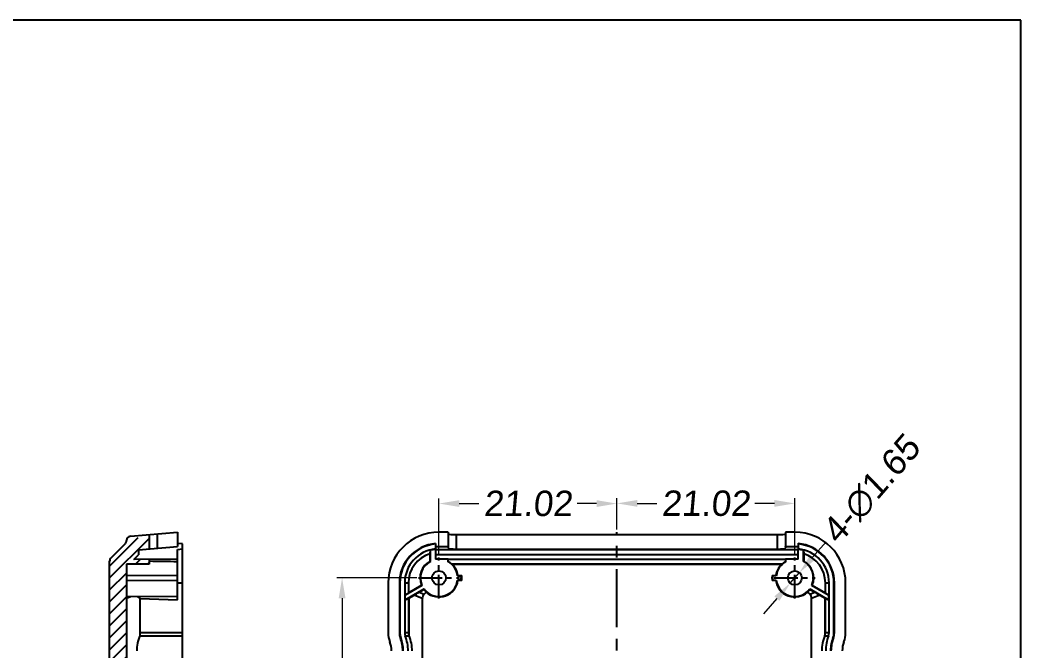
# Model space of a CAD drawing. Header units: millimetres. Extents: x 1667 to 2459, y 1639 to 1961.
# Drawn here: x 2058.4 to 2176.6, y 1886.2 to 1960.8 of the extents above; entities that cross this region are included whole.
import ezdxf

# ---------------------------------------------------------------- set-up
doc = ezdxf.new("R2010")
doc.units = ezdxf.units.MM
doc.linetypes.add('CENTER', pattern=[50.8, 31.75, -6.35, 6.35, -6.35])
doc.layers.add('dim', color=82, linetype='Continuous')
doc.layers.add('text-mold', color=3, linetype='Continuous')
doc.styles.add('标准', font='arial.ttf', dxfattribs={"oblique": 5.000002})
doc.dimstyles.new('YanXiu', dxfattribs={"dimscale": 1.2, "dimtxt": 5, "dimasz": 2.5, "dimexe": 0.8, "dimexo": 0.3, "dimgap": 0.6, "dimtad": 0, "dimzin": 1, "dimdsep": 46, "dimtxsty": '标准', "dimcen": 0, "dimclrd": 3, "dimclre": 3, "dimclrt": 3, "dimazin": 0, "dimtfac": 1, "dimtmove": 0, "dimatfit": 3, "dimfxl": 1, "dimlwd": 9, "dimlwe": 9, "dimarcsym": 0})

# ---------------------------------------------------------------- blocks, each defined once
blk = doc.blocks.new('VSEE')
at = {"layer": 'text-mold', "color": 62}
for p, q in [((411.41, -255.87), (-214.4, -255.87)), ((411.41, -1142.58), (411.41, -255.87))]:
    blk.add_line(p, q, dxfattribs=at)
blk = doc.blocks.new('*D15')
at = {"layer": 'Defpoints', "color": 0, "linetype": 'Continuous', "transparency": 16777216}
for p in [(2128.9, 1903.65), (2128.9, 1899.98), (2107.88, 1896.9)]:
    blk.add_point(p, dxfattribs=at)
at = {"layer": 'dim', "color": 3, "linetype": 'Continuous', "lineweight": 9, "transparency": 16777216}
for p, q in [((2107.88, 1897.5), (2107.88, 1904.25)), ((2128.9, 1900.58), (2128.9, 1904.25)), ((2110.28, 1903.65), (2112.59, 1903.65)), ((2126.5, 1903.65), (2124.19, 1903.65))]:
    blk.add_line(p, q, dxfattribs=at)
at = {"layer": 'dim', "color": 3, "linetype": 'Continuous', "transparency": 16777216}
for points in [[(2110.28, 1904.05), (2110.28, 1903.25), (2107.88, 1903.65)], [(2126.5, 1904.05), (2126.5, 1903.25), (2128.9, 1903.65)]]:
    blk.add_solid(points, dxfattribs=at)
at = {"layer": 'dim', "color": 3, "linetype": 'Continuous', "transparency": 16777216, "insert": (2118.39, 1903.65), "char_height": 3, "attachment_point": 5, "style": '标准'}
blk.add_mtext('21.02', dxfattribs=at)
blk = doc.blocks.new('*D16')
at = {"layer": 'Defpoints', "color": 0, "linetype": 'Continuous', "transparency": 16777216}
for p in [(2149.92, 1903.67), (2128.9, 1900.58), (2149.92, 1896.9)]:
    blk.add_point(p, dxfattribs=at)
at = {"layer": 'dim', "color": 3, "linetype": 'Continuous', "lineweight": 9, "transparency": 16777216}
for p, q in [((2128.9, 1901.18), (2128.9, 1904.27)), ((2149.92, 1897.5), (2149.92, 1904.27)), ((2131.3, 1903.67), (2133.61, 1903.67)), ((2147.52, 1903.67), (2145.21, 1903.67))]:
    blk.add_line(p, q, dxfattribs=at)
at = {"layer": 'dim', "color": 3, "linetype": 'Continuous', "transparency": 16777216}
for points in [[(2131.3, 1904.07), (2131.3, 1903.27), (2128.9, 1903.67)], [(2147.52, 1904.07), (2147.52, 1903.27), (2149.92, 1903.67)]]:
    blk.add_solid(points, dxfattribs=at)
at = {"layer": 'dim', "color": 3, "linetype": 'Continuous', "transparency": 16777216, "insert": (2139.41, 1903.67), "char_height": 3, "attachment_point": 5, "style": '标准'}
blk.add_mtext('21.02', dxfattribs=at)
blk = doc.blocks.new('*D17')
at = {"layer": 'Defpoints', "color": 0, "linetype": 'Continuous', "transparency": 16777216}
for p in [(2105.84, 1894.87), (2095.76, 1850.73), (2096.43, 1850.73)]:
    blk.add_point(p, dxfattribs=at)
at = {"layer": 'dim', "color": 3, "linetype": 'Continuous', "lineweight": 9, "transparency": 16777216}
for p, q in [((2105.25, 1894.87), (2095.83, 1894.87)), ((2096.43, 1892.47), (2096.43, 1878.65)), ((2096.43, 1853.13), (2096.43, 1866.95)), ((2096.36, 1850.73), (2097.03, 1850.73))]:
    blk.add_line(p, q, dxfattribs=at)
at = {"layer": 'dim', "color": 3, "linetype": 'Continuous', "transparency": 16777216}
for points in [[(2096.03, 1892.47), (2096.83, 1892.47), (2096.43, 1894.87)], [(2096.03, 1853.13), (2096.83, 1853.13), (2096.43, 1850.73)]]:
    blk.add_solid(points, dxfattribs=at)
at = {"layer": 'dim', "color": 3, "linetype": 'Continuous', "transparency": 16777216, "insert": (2096.43, 1872.8), "char_height": 3, "attachment_point": 5, "rotation": 90, "style": '标准'}
blk.add_mtext('44.14', dxfattribs=at)
blk = doc.blocks.new('*D19')
at = {"layer": 'Defpoints', "color": 0, "linetype": 'Continuous', "transparency": 16777216}
for p in [(2150.46, 1895.49), (2149.38, 1894.25)]:
    blk.add_point(p, dxfattribs=at)
at = {"layer": 'dim', "color": 3, "linetype": 'Continuous', "lineweight": 9, "transparency": 16777216}
for p, q in [((2153.61, 1899.12), (2152.03, 1897.31)), ((2149.38, 1894.25), (2150.46, 1895.49)), ((2147.81, 1892.43), (2146.23, 1890.62))]:
    blk.add_line(p, q, dxfattribs=at)
at = {"layer": 'dim', "color": 3, "linetype": 'Continuous', "transparency": 16777216}
for points in [[(2151.73, 1897.57), (2152.34, 1897.04), (2150.46, 1895.49)], [(2147.5, 1892.7), (2148.11, 1892.17), (2149.38, 1894.25)]]:
    blk.add_solid(points, dxfattribs=at)
at = {"layer": 'dim', "color": 3, "linetype": 'Continuous', "transparency": 16777216, "insert": (2158.98, 1905.31), "char_height": 3, "attachment_point": 5, "rotation": 49.0615, "style": '标准'}
blk.add_mtext('4-∅1.65', dxfattribs=at)

msp = doc.modelspace()

# ---------------------------------------------------------------- hatches: boundary and pattern name
at = {"linetype": 'Continuous'}
h = msp.add_hatch(dxfattribs=at)
h.set_pattern_fill('A', color=4, angle=45, style=0, pattern_type=0)
h.set_pattern_definition([(45, (1480.4144, 1706.5277), (-0.7071068, 0.7071068), [])])
edge = h.paths.add_edge_path()
edge.add_line((2073.636, 1897.047), (2073.636, 1896.499))
edge.add_line((2073.636, 1896.499), (2070.972, 1896.476))
edge.add_line((2070.972, 1896.476), (2070.972, 1869.9))
edge.add_line((2070.972, 1869.9), (2075.13, 1869.864))
edge.add_line((2075.13, 1869.035), (2075.13, 1869.864))
edge.add_line((2075.13, 1869.035), (2070.972, 1868.999))
edge.add_line((2070.972, 1868.999), (2070.972, 1820.674))
edge.add_arc((2050.952, 1820.674), 20.019, 350, 360)
edge.add_line((2070.668, 1817.198), (2069.971, 1813.246))
edge.add_line((2069.971, 1813.246), (2069.971, 1806.212))
edge.add_line((2072.462, 1803.721), (2069.971, 1806.212))
edge.add_line((2072.462, 1803.721), (2073.861, 1803.709))
edge.add_line((2073.861, 1801.854), (2073.861, 1803.709))
edge.add_line((2071.345, 1802.074), (2073.861, 1801.854))
edge.add_arc((2071.389, 1802.572), 0.5, 203.52145, 265)
edge.add_arc((2070.471, 1802.173), 0.5, 23.52145, 45)
edge.add_line((2070.825, 1802.527), (2069.116, 1804.236))
edge.add_arc((2069.47, 1804.589), 0.5, 180, 225)
edge.add_line((2068.97, 1843.844), (2068.97, 1804.589))
edge.add_line((2068.97, 1843.844), (2069.17, 1843.845))
edge.add_line((2069.17, 1843.845), (2069.17, 1884.421))
edge.add_line((2069.17, 1884.421), (2068.97, 1884.423))
edge.add_line((2068.97, 1896.865), (2068.97, 1884.423))
edge.add_arc((2069.47, 1896.865), 0.5, 135, 180)
edge.add_line((2069.116, 1897.219), (2070.825, 1898.927))
edge.add_arc((2070.471, 1899.281), 0.5, 315, 360.55604)
edge.add_arc((2071.472, 1899.291), 0.5, 95, 180.55604)
edge.add_line((2073.636, 1899.983), (2071.429, 1899.79))
edge.add_line((2073.636, 1899.983), (2073.636, 1898.281))
edge.add_line((2073.636, 1898.281), (2072.373, 1898.17))
edge.add_line((2072.373, 1898.17), (2072.373, 1897.589))
edge.add_line((2071.815, 1897.031), (2072.373, 1897.589))
edge.add_line((2073.636, 1897.047), (2071.815, 1897.031))
edge = h.paths.add_edge_path()
edge.add_line((2075.776, 1803.692), (2078.779, 1803.666))
edge.add_line((2078.779, 1803.666), (2078.779, 1803.185))
edge.add_line((2078.514, 1803.044), (2078.779, 1803.185))
edge.add_line((2078.514, 1803.044), (2078.223, 1803.018))
edge.add_line((2078.223, 1803.018), (2077.979, 1803.018))
edge.add_line((2077.979, 1803.484), (2077.979, 1803.018))
edge.add_line((2076.978, 1803.484), (2077.979, 1803.484))
edge.add_line((2076.978, 1803.484), (2076.978, 1801.581))
edge.add_line((2075.776, 1801.686), (2076.978, 1801.581))
edge.add_line((2075.776, 1803.692), (2075.776, 1801.686))

# ---------------------------------------------------------------- linework, layer by layer
at = {"color": 7, "linetype": 'Continuous'}
for p, q in [((2071.429, 1899.79), (2076.978, 1900.275)), ((2073.636, 1899.983), (2073.636, 1898.281)), ((2074.639, 1898.368), (2074.639, 1900.071)), ((2076.978, 1900.275), (2076.978, 1898.573)), ((2108.965, 1900.275), (2107.879, 1900.275)), ((2108.965, 1900.275), (2108.965, 1898.573)), ((2109.94, 1898.281), (2109.94, 1899.983)), ((2109.94, 1899.983), (2147.855, 1899.983)), ((2147.855, 1899.983), (2147.855, 1898.281)), ((2148.83, 1900.275), (2148.83, 1898.573)), ((2149.92, 1900.275), (2148.83, 1900.275)), ((2069.116, 1897.219), (2070.825, 1898.927)), ((2072.373, 1898.17), (2076.978, 1898.573)), ((2072.373, 1898.17), (2072.373, 1897.589)), ((2077.578, 1898.876), (2076.978, 1898.929)), ((2076.978, 1898.244), (2077.578, 1898.298)), ((2076.978, 1892.276), (2076.978, 1898.244)), ((2077.578, 1882.399), (2077.578, 1898.876)), ((2107.463, 1898.928), (2107.468, 1898.876)), ((2107.463, 1898.573), (2108.965, 1898.573)), ((2107.468, 1898.297), (2107.463, 1898.244)), ((2107.463, 1898.244), (2107.463, 1897.076)), ((2150.332, 1898.17), (2107.463, 1898.17)), ((2107.468, 1898.876), (2107.468, 1898.297)), ((2108.965, 1898.573), (2108.945, 1898.368)), ((2108.945, 1898.368), (2108.945, 1898.368)), ((2109.94, 1898.281), (2147.855, 1898.281)), ((2148.85, 1898.368), (2148.83, 1898.573)), ((2148.83, 1898.573), (2150.332, 1898.573)), ((2148.85, 1898.368), (2148.85, 1898.368)), ((2150.327, 1898.876), (2150.332, 1898.929)), ((2150.327, 1898.876), (2150.327, 1898.298)), ((2150.332, 1898.244), (2150.327, 1898.298)), ((2150.332, 1897.076), (2150.332, 1898.244)), ((2071.815, 1897.031), (2072.373, 1897.589)), ((2076.978, 1897.076), (2071.815, 1897.031)), ((2073.636, 1897.047), (2073.636, 1896.499)), ((2106.823, 1897.722), (2106.862, 1898.134)), ((2106.823, 1896.843), (2106.823, 1897.722)), ((2106.862, 1896.82), (2106.862, 1898.134)), ((2150.332, 1897.589), (2107.463, 1897.589)), ((2108.965, 1897.076), (2107.463, 1897.076)), ((2108.965, 1896.783), (2108.965, 1897.076)), ((2148.83, 1897.047), (2108.965, 1897.047)), ((2148.83, 1897.076), (2148.83, 1896.78)), ((2150.332, 1897.076), (2148.83, 1897.076)), ((2150.933, 1896.822), (2150.933, 1898.135)), ((2150.933, 1898.135), (2150.972, 1897.724)), ((2150.972, 1897.724), (2150.972, 1896.846)), ((2068.97, 1804.589), (2068.97, 1896.865)), ((2073.636, 1896.499), (2070.972, 1896.476)), ((2070.972, 1896.476), (2070.972, 1869.9)), ((2148.399, 1896.499), (2109.401, 1896.499)), ((2109.459, 1896.476), (2148.341, 1896.476)), ((2076.978, 1895.118), (2070.972, 1895.17)), ((2070.972, 1894.57), (2076.978, 1894.622)), ((2110.065, 1895.118), (2110.512, 1895.118)), ((2110.512, 1894.622), (2110.065, 1894.622)), ((2110.111, 1895.17), (2110.561, 1895.17)), ((2147.239, 1895.17), (2147.688, 1895.17)), ((2147.734, 1895.118), (2147.287, 1895.118)), ((2147.287, 1894.622), (2147.734, 1894.622)), ((2076.978, 1894.269), (2077.578, 1894.269)), ((2101.873, 1894.269), (2101.873, 1888.396)), ((2103.202, 1894.269), (2103.202, 1888.396)), ((2103.202, 1894.269), (2103.254, 1894.269)), ((2103.254, 1894.269), (2103.254, 1888.396)), ((2103.831, 1894.269), (2103.831, 1888.396)), ((2103.831, 1894.269), (2104.268, 1894.269)), ((2105.862, 1893.992), (2103.883, 1892.849)), ((2103.883, 1892.276), (2106.11, 1893.562)), ((2104.268, 1894.269), (2104.268, 1893.116)), ((2104.268, 1893.116), (2105.814, 1894.008)), ((2105.531, 1893.173), (2106.097, 1893.498)), ((2110.561, 1894.57), (2110.111, 1894.57)), ((2147.688, 1894.57), (2147.239, 1894.57)), ((2151.689, 1893.562), (2153.916, 1892.276)), ((2151.702, 1893.498), (2152.268, 1893.173)), ((2153.916, 1892.849), (2151.937, 1893.992)), ((2151.986, 1894.008), (2153.531, 1893.116)), ((2153.531, 1893.116), (2153.531, 1894.269)), ((2153.531, 1894.269), (2153.969, 1894.269)), ((2153.969, 1888.396), (2153.969, 1894.269)), ((2154.545, 1888.396), (2154.545, 1894.269)), ((2154.545, 1894.269), (2154.597, 1894.269)), ((2154.597, 1888.396), (2154.597, 1894.269)), ((2155.926, 1888.396), (2155.926, 1894.269)), ((2076.978, 1892.67), (2070.972, 1892.618)), ((2071.431, 1892.622), (2070.972, 1892.432)), ((2072.302, 1892.629), (2072.573, 1892.475)), ((2072.573, 1888.131), (2072.573, 1892.475)), ((2072.573, 1892.455), (2076.978, 1892.276)), ((2104.268, 1893.116), (2103.883, 1892.849)), ((2103.883, 1892.276), (2103.883, 1892.849)), ((2103.883, 1892.276), (2104.268, 1892.455)), ((2104.304, 1892.475), (2104.268, 1892.455)), ((2104.268, 1892.455), (2104.268, 1888.396)), ((2104.304, 1892.475), (2104.936, 1892.833)), ((2104.304, 1892.475), (2104.304, 1888.131)), ((2105.906, 1892.432), (2104.936, 1892.833)), ((2105.531, 1893.173), (2106.113, 1892.932)), ((2105.906, 1892.432), (2105.906, 1878.097)), ((2106.375, 1893.194), (2106.113, 1892.932)), ((2151.424, 1893.194), (2151.686, 1892.932)), ((2151.686, 1892.932), (2152.268, 1893.173)), ((2152.864, 1892.833), (2151.894, 1892.432)), ((2151.894, 1882.457), (2151.894, 1892.432)), ((2152.864, 1892.833), (2153.495, 1892.475)), ((2153.495, 1888.131), (2153.495, 1892.475)), ((2153.531, 1892.455), (2153.495, 1892.475)), ((2153.916, 1892.849), (2153.531, 1893.116)), ((2153.531, 1888.396), (2153.531, 1892.455)), ((2153.531, 1892.455), (2153.916, 1892.276)), ((2153.916, 1892.849), (2153.916, 1892.276)), ((2072.539, 1888.037), (2077.578, 1888.037)), ((2077.578, 1888.396), (2072.573, 1888.396)), ((2103.254, 1888.396), (2103.202, 1888.396)), ((2103.318, 1887.771), (2103.367, 1887.79)), ((2104.268, 1888.396), (2103.831, 1888.396)), ((2103.897, 1888.037), (2104.338, 1888.037)), ((2153.461, 1888.037), (2153.902, 1888.037)), ((2153.969, 1888.396), (2153.531, 1888.396)), ((2154.481, 1887.771), (2154.432, 1887.79)), ((2154.597, 1888.396), (2154.545, 1888.396))]:
    msp.add_line(p, q, dxfattribs=at)
at = {"color": 1, "linetype": 'CENTER', "ltscale": 0.21621}
msp.add_line((2128.9, 1801.179), (2128.9, 1900.275), dxfattribs=at)
at = {"color": 1, "linetype": 'CENTER', "ltscale": 0.087991}
for p, q in [((2107.879, 1892.45), (2107.879, 1897.29)), ((2149.92, 1892.45), (2149.92, 1897.29)), ((2105.46, 1894.87), (2110.299, 1894.87)), ((2147.5, 1894.87), (2152.34, 1894.87))]:
    msp.add_line(p, q, dxfattribs=at)
at = {"color": 7, "linetype": 'Continuous'}
for centre in [(2107.879, 1894.87), (2149.92, 1894.87)]:
    msp.add_circle(centre, 0.826, dxfattribs=at)
for centre, radius, start, end in [((2071.472, 1899.291), 0.5, 95, 180.55604), ((2107.879, 1894.269), 6.006, 90, 180), ((2149.92, 1894.269), 6.006, 0, 90), ((2070.471, 1899.281), 0.5, 315, 0.55604), ((2107.879, 1894.269), 4.677, 95.10709, 180), ((2107.879, 1894.269), 4.625, 95.10008, 180), ((2107.879, 1894.269), 4.049, 95.82818, 180), ((2107.879, 1894.269), 3.996, 95.98064, 104.75036), ((2149.92, 1894.269), 4.625, 0, 84.95178), ((2149.92, 1894.269), 4.049, 0, 84.23113), ((2149.92, 1894.269), 4.677, 0, 84.94419), ((2149.92, 1894.269), 3.996, 75.31146, 84.07948), ((2069.47, 1896.865), 0.5, 135, 180), ((2107.879, 1894.269), 3.611, 107.003, 180), ((2149.92, 1894.269), 3.611, 0, 73.06618), ((2107.879, 1894.87), 2.238, 118.14896, 202.6505), ((2107.879, 1894.87), 2.2, 117.55087, 203.52994), ((2102.405, 1889.468), 8.598, 58.77608, 59.07513), ((2107.879, 1894.87), 2.2, 6.47006, 60.41283), ((2107.879, 1894.87), 2.229, 46.95621, 60.3957), ((2107.629, 1892.006), 4.829, 67.73743, 68.47714), ((2107.879, 1894.87), 2.252, 7.66226, 45.47678), ((2149.92, 1894.87), 2.252, 134.52322, 172.33774), ((2149.92, 1894.87), 2.2, 119.71215, 173.52994), ((2150.17, 1892.006), 4.829, 111.52286, 112.26257), ((2149.92, 1894.87), 2.229, 119.72894, 133.04379), ((2155.39, 1889.488), 8.583, 120.98537, 121.28514), ((2149.92, 1894.87), 2.2, 336.46965, 62.57157), ((2149.92, 1894.87), 2.238, 337.3495, 61.97204), ((2107.879, 1894.87), 2.2, 216.47006, 353.52994), ((2105.05, 1899.596), 6.723, 318.23679, 318.83288), ((2105.05, 1890.144), 6.723, 41.16712, 41.76321), ((2103.425, 1901.682), 9.66, 317.19259, 317.61487), ((2107.279, 1894.87), 3.243, 355.61651, 4.38349), ((2103.425, 1888.057), 9.66, 42.38513, 42.80741), ((2107.279, 1894.87), 3.296, 354.77195, 5.22805), ((2150.521, 1894.87), 3.296, 174.77195, 185.22805), ((2154.374, 1901.682), 9.66, 222.38513, 222.80741), ((2154.374, 1888.057), 9.66, 137.19259, 137.61487), ((2150.521, 1894.87), 3.243, 175.61651, 184.38349), ((2152.749, 1899.596), 6.723, 221.16712, 221.76321), ((2152.749, 1890.144), 6.723, 138.23679, 138.83288), ((2149.92, 1894.87), 2.2, 186.47006, 323.52994), ((2107.956, 1900.347), 6.692, 251.3243, 251.76402), ((2112.684, 1892.193), 6.715, 168.23656, 168.79264), ((2107.879, 1894.87), 2.252, 228.08763, 352.33774), ((2149.92, 1894.87), 2.252, 187.66226, 311.91237), ((2145.115, 1892.193), 6.715, 11.20736, 11.76344), ((2149.843, 1900.347), 6.692, 288.23598, 288.6757), ((2104.94, 1888.397), 1.738, 180.02666, 201.09155), ((2104.94, 1888.397), 1.686, 180.02668, 201.09171), ((2099.343, 1886.238), 4.261, 0.02664, 21.09131), ((2099.343, 1886.238), 4.314, 0.02664, 21.09126), ((2158.457, 1886.238), 4.314, 158.90874, 179.97336), ((2158.457, 1886.238), 4.261, 158.90869, 179.97336), ((2152.859, 1888.397), 1.686, 338.90829, 359.97332), ((2152.859, 1888.397), 1.738, 338.90845, 359.97334)]:
    msp.add_arc(centre, radius, start, end, dxfattribs=at)
for centre, major_axis, ratio, start_param, end_param in [((2109.94, 1900.07), (0.995, 0), 0.0874887, -3.0077457, -1.5707963), ((2147.855, 1900.07), (0.995, 0), 0.0874887, -1.5707963, -0.1337762), ((2109.94, 1898.368), (0.995, 0), 0.0874887, -3.1412979, -1.5707963), ((2147.855, 1898.368), (0.995, 0), 0.0874887, -1.5707963, -0.0002916), ((2107.893, 1894.856), (-1.592, 1.592), 0.9999619, 1.4326826, 1.6159692), ((2149.906, 1894.856), (1.592, 1.592), 0.9999619, -1.6159692, -1.4326826), ((2105.22, 1893.009), (1.1, 0.628), 0.00945, -1.8374839, -1.2894555), ((2107.321, 1892.138), (1.363, -0.564), 0.6785983, 2.8675784, 3.4156069), ((2150.478, 1892.138), (1.363, 0.564), 0.6785983, -0.2740142, 0.2740142), ((2152.58, 1893.009), (1.1, -0.628), 0.00945, -1.8521371, -1.3041087), ((2077.678, 1886.24), (5.506, 0), 0.909039, 2.7743846, 3.1415927), ((2071.511, 1888.396), (1.101, 0), 0.909039, -0.367208, -0.2676714), ((2104.888, 1888.396), (3.014, 0), 0.9961947, -3.1415927, -2.7743846), ((2104.835, 1888.396), (1.005, 0), 0.9961947, -3.1415927, -2.7743846), ((2099.208, 1886.24), (5.024, 0), 0.9961947, 0, 0.367208), ((2105.273, 1888.396), (1.005, 0), 0.9961947, -3.1415927, -2.8739212), ((2105.366, 1888.396), (1.101, 0), 0.909039, -2.8739212, -2.7743846), ((2099.2, 1886.24), (5.506, 0), 0.909039, 0, 0.367208), ((2158.6, 1886.24), (5.506, 0), 0.909039, 2.7743846, 3.1415927), ((2152.433, 1888.396), (1.101, 0), 0.909039, -0.367208, -0.2676714), ((2152.526, 1888.396), (1.005, 0), 0.9961947, -0.2676714, 0), ((2158.591, 1886.24), (5.024, 0), 0.9961947, 2.7743846, 3.1415927), ((2152.964, 1888.396), (1.005, 0), 0.9961947, -0.367208, 0), ((2152.911, 1888.396), (-3.014, 0), 0.9961947, 2.7743846, 3.1415927), ((2099.261, 1886.24), (3.014, 0), 0.9961947, 0, 0.367208), ((2158.538, 1886.24), (3.014, 0), 0.9961947, 2.7743846, 3.1415927)]:
    msp.add_ellipse(centre, major_axis=major_axis, ratio=ratio, start_param=start_param, end_param=end_param, dxfattribs=at)
msp.add_open_spline([(2076.978, 1896.78), (2075.864, 1896.797), (2074.75, 1896.814), (2073.636, 1896.83)], degree=3, dxfattribs=at)

# ---------------------------------------------------------------- block references
at = {"layer": 'dim', "linetype": 'Continuous', "xscale": 0.3626726400000002, "yscale": 0.3626726400000002, "zscale": 0.3626726400000002}
msp.add_blockref('VSEE', (2027.436, 2053.558), dxfattribs=at)

# ---------------------------------------------------------------- dimensions: what is measured, and where the dimension line sits
at = {"layer": 'dim', "linetype": 'Continuous'}
dim = msp.add_diameter_dim_2p(p1=(2149.379, 1894.246), p2=(2150.461, 1895.494), text='4-<>', dimstyle='YanXiu', override={"dimtxt": 2.5, "dimasz": 2, "dimexe": 0.49975, "dimexo": 0.49975, "dimgap": 0.49975}, dxfattribs=at)
dim.commit()
dim.dimension.update_dxf_attribs({"geometry": '*D19', "text_midpoint": (2158.977, 1905.312)})
for base, p1, p2, picture, middle in [((2128.9, 1903.653), (2107.879, 1896.904), (2128.9, 1899.983), '*D15', (2118.389, 1903.653)), ((2149.92, 1903.673), (2128.9, 1900.582), (2149.92, 1896.904), '*D16', (2139.41, 1903.673))]:
    dim = msp.add_linear_dim(base=base, p1=p1, p2=p2, dimstyle='YanXiu', override={"dimtxt": 2.5, "dimasz": 2, "dimexe": 0.49975, "dimexo": 0.49975, "dimgap": 0.49975}, dxfattribs=at)
    dim.commit()
    dim.dimension.update_dxf_attribs({"geometry": picture, "text_midpoint": middle})
dim = msp.add_linear_dim(base=(2096.426, 1850.727), p1=(2105.845, 1894.87), p2=(2095.761, 1850.727), angle=90, dimstyle='YanXiu', override={"dimtxt": 2.5, "dimasz": 2, "dimexe": 0.49975, "dimexo": 0.49975, "dimgap": 0.49975}, dxfattribs=at)
dim.commit()
dim.dimension.update_dxf_attribs({"geometry": '*D17', "text_midpoint": (2096.426, 1872.798)})

doc.saveas('drawing.dxf')
